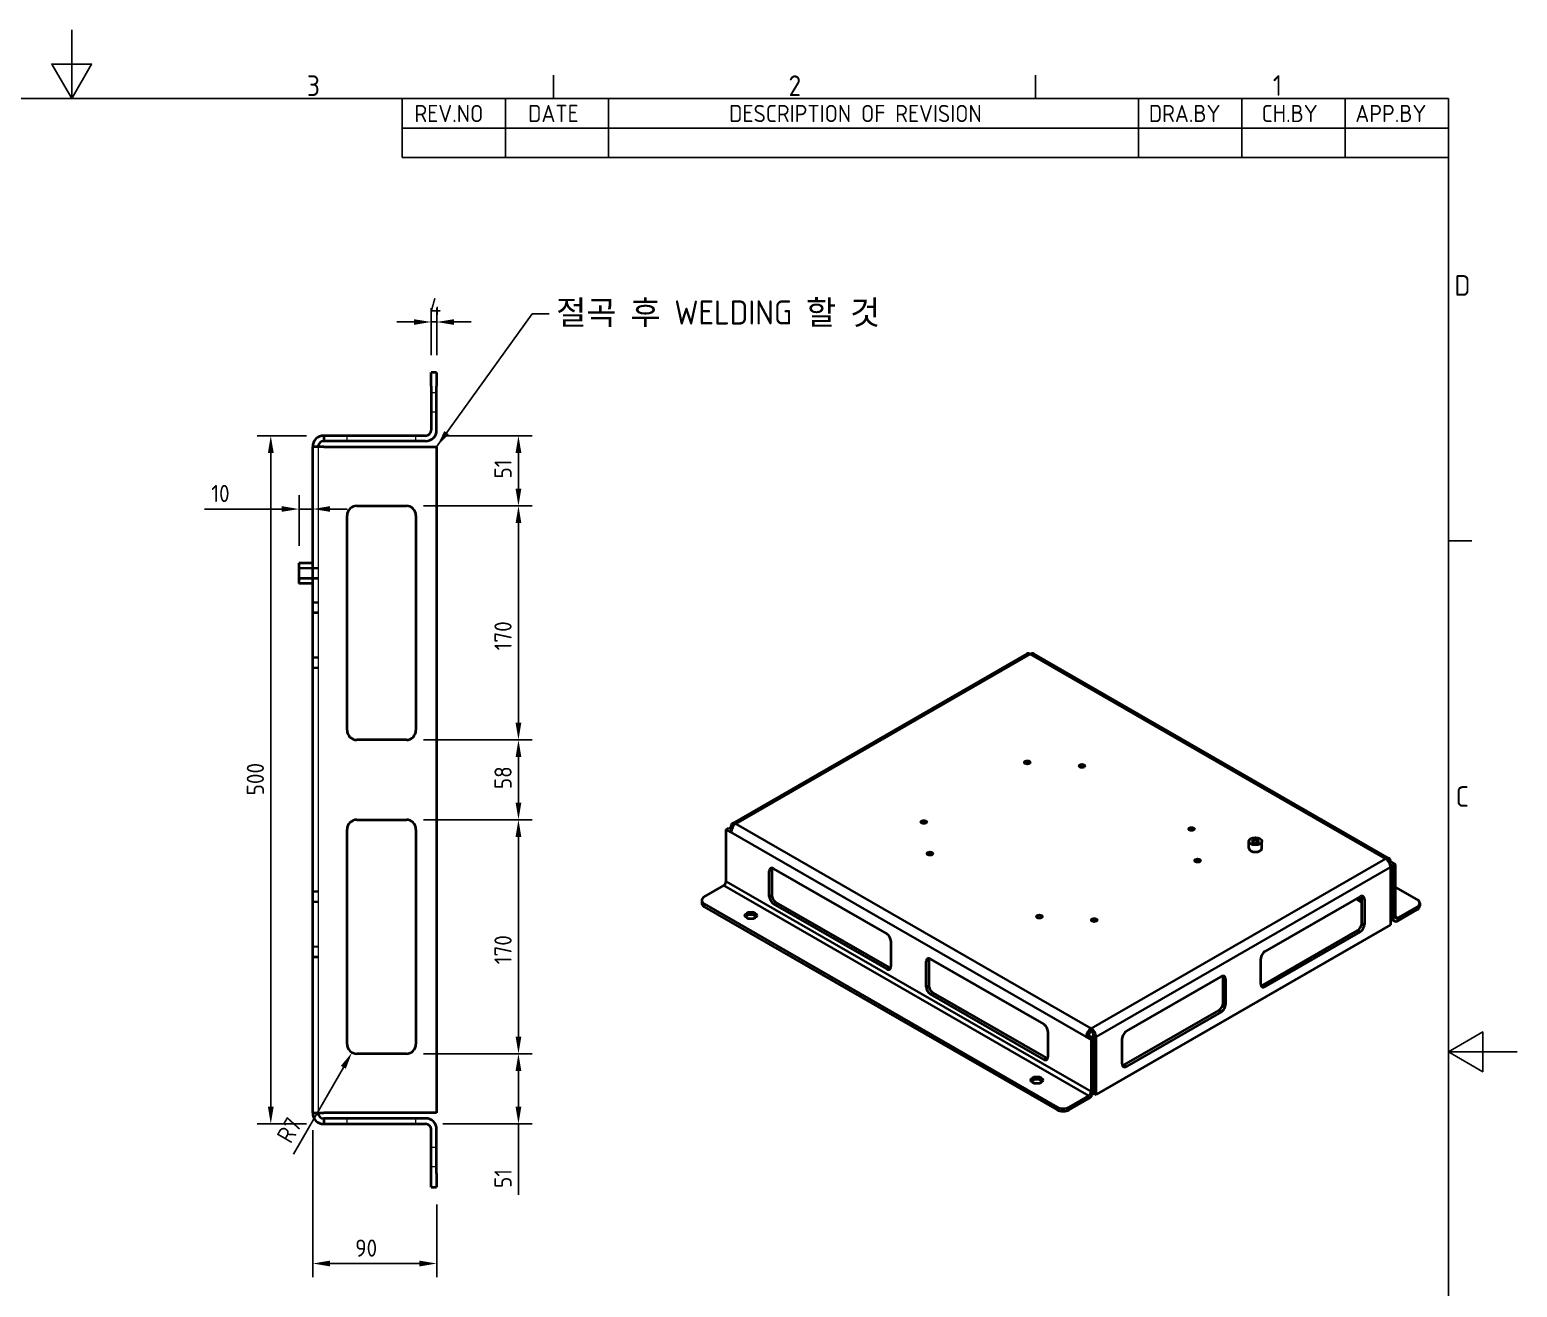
# Model space of a CAD drawing. Header units: millimetres. Extents: x 0 to 2100, y 0 to 1485.
# Drawn here: x 1020 to 2100, y 571 to 1485 of the extents above; entities that cross this region are included whole.
import ezdxf

# ---------------------------------------------------------------- set-up
doc = ezdxf.new("R2010")
doc.units = ezdxf.units.MM
doc.header["$LTSCALE"] = 5
doc.linetypes.add('DASHED', pattern=[0.2067, 0.1654, -0.0413])
doc.layers.get('0').update_dxf_attribs({"color": 3, "lineweight": 25, "true_color": 0x00ff00})
for name, color, linetype, lineweight, true_color in [('가려진 것(ISO)', 2, 'DASHED', 18, 0xffff00), ('가시적인 것(ISO)', 3, 'Continuous', 40, 0x00ff00), ('가시적인 좁은 것(ISO)', 3, 'Continuous', 35, 0x00ff00), ('기호(ISO)', 5, 'Continuous', 25, 0x0000ff), ('치수(ISO)', 2, 'Continuous', 25, 0xffff00)]:
    doc.layers.add(name, color=color, linetype=linetype, lineweight=lineweight, true_color=true_color)
doc.layers.add('경계(ISO)', color=7, linetype='Continuous', lineweight=25)
doc.styles.add('ISO ProportionalPSTEK', font='isocp.shx')
doc.styles.add('문자 텍스트_PSTEK_POSCO', font='isocp.shx')
doc.styles.add('치수 텍스트_PSTEK_POSCO', font='isocp.shx')
doc.dimstyles.new('치수_PSTEK_POSCO', dxfattribs={"dimscale": 5, "dimtxt": 2.5, "dimasz": 2.5, "dimexe": 2, "dimexo": 2.5, "dimgap": 1, "dimtad": 1, "dimrnd": 1e-08, "dimdsep": 46, "dimtxsty": '치수 텍스트_PSTEK_POSCO', "dimcen": 0.09, "dimdle": 10, "dimclrd": 7, "dimclre": 7, "dimclrt": 2, "dimadec": 1, "dimazin": 2, "dimtfac": 1, "dimtmove": 0, "dimatfit": 3, "dimfxl": 1, "dimtolj": 1, "dimlwd": -1, "dimlwe": -1, "dimarcsym": 0})
doc.dimstyles.new('치수_PSTEK_POSCO$7', dxfattribs={"dimscale": 5, "dimtxt": 2.5, "dimasz": 2.5, "dimexe": 2, "dimexo": 2.5, "dimgap": 1, "dimtad": 1, "dimrnd": 1e-08, "dimdsep": 46, "dimtxsty": '치수 텍스트_PSTEK_POSCO', "dimcen": 0.09, "dimdle": 10, "dimclrd": 7, "dimclre": 7, "dimclrt": 2, "dimadec": 1, "dimazin": 2, "dimtfac": 1, "dimtmove": 0, "dimatfit": 3, "dimfxl": 1, "dimtolj": 1, "dimlwd": -1, "dimlwe": -1, "dimarcsym": 0})

# ---------------------------------------------------------------- blocks, each defined once
blk = doc.blocks.new('경계 Default Border')
at = {"layer": '경계(ISO)'}
for p, q in [((280, 287), (280, 290.4)), ((350, 287), (350, 290.4)), ((410, 222.75), (413.4, 222.75))]:
    blk.add_line(p, q, dxfattribs=at)
at = {"layer": '경계(ISO)', "flags": 128}
for points in [[(210, 297), (210, 287), (207.11, 292), (212.89, 292), (210, 287)], [(10, 10), (10, 287), (410, 287), (410, 10), (10, 10)], [(420, 148.5), (410, 148.5), (415, 151.39), (415, 145.61), (410, 148.5)]]:
    blk.add_lwpolyline(points, dxfattribs=at)
at = {"layer": '경계(ISO)', "color": 2, "true_color": 0xffff00, "char_height": 3, "attachment_point": 7, "style": '문자 텍스트_PSTEK_POSCO'}
for s, insert in [('3', (244.17, 287.37)), ('2', (314.13, 287.37)), ('1', (384.49, 287.4)), ('D', (410.88, 258.35)), ('C', (411.04, 184.1))]:
    blk.add_mtext(s, dxfattribs=dict(at, insert=insert))
blk = doc.blocks.new('리비전 내역')
at = {"layer": '기호(ISO)'}
for p, q in [((258, 287), (410, 287)), ((258, 287), (258, 282.72)), ((273, 287), (273, 282.72)), ((288, 287), (288, 282.72)), ((365, 287), (365, 282.72)), ((380, 287), (380, 282.72)), ((395, 287), (395, 282.72)), ((410, 287), (410, 282.72)), ((258, 282.72), (410, 282.72)), ((258, 282.72), (258, 278.44)), ((273, 282.72), (273, 278.44)), ((288, 282.72), (288, 278.44)), ((365, 282.72), (365, 278.44)), ((380, 282.72), (380, 278.44)), ((395, 282.72), (395, 278.44)), ((410, 282.72), (410, 278.44)), ((258, 278.44), (410, 278.44))]:
    blk.add_line(p, q, dxfattribs=at)
at = {"layer": '기호(ISO)', "color": 2, "true_color": 0xffff00, "char_height": 2.5, "attachment_point": 7, "style": 'ISO ProportionalPSTEK'}
for s, insert in [('REV.NO', (259.79, 283.58)), ('DATE', (276.31, 283.58)), ('DESCRIPTION OF REVISION', (305.51, 283.58)), ('DRA.BY', (366.48, 283.58)), ('CH.BY', (382.86, 283.58)), ('APP.BY', (396.48, 283.58))]:
    blk.add_mtext(s, dxfattribs=dict(at, insert=insert))
blk = doc.blocks.new('*D30')
at = {"layer": 'Defpoints', "color": 0, "transparency": 16777216}
for p in [(1233.1, 1190.1), (1194.6, 690.1), (1233.1, 690.1)]:
    blk.add_point(p, dxfattribs=at)
at = {"layer": '치수(ISO)', "color": 7, "transparency": 16777216}
for p, q in [((1220.6, 1190.1), (1184.6, 1190.1)), ((1194.6, 1177.6), (1194.6, 702.6)), ((1220.6, 690.1), (1184.6, 690.1))]:
    blk.add_line(p, q, dxfattribs=at)
for points in [[(1192.5, 1177.6), (1196.7, 1177.6), (1194.6, 1190.1)], [(1192.5, 702.6), (1196.7, 702.6), (1194.6, 690.1)]]:
    blk.add_solid(points, dxfattribs=at)
at = {"layer": '치수(ISO)', "color": 2, "transparency": 16777216, "insert": (1183.4, 928.8), "char_height": 12.5, "attachment_point": 4, "rotation": 90, "style": '치수 텍스트_PSTEK_POSCO'}
blk.add_mtext('\\A1;500', dxfattribs=at)
blk = doc.blocks.new('*D31')
at = {"layer": 'Defpoints', "color": 0, "transparency": 16777216}
for p in [(1293.1, 741.1), (1374.5, 741.1), (1307.1, 690.1)]:
    blk.add_point(p, dxfattribs=at)
at = {"layer": '치수(ISO)', "color": 7, "transparency": 16777216}
for p, q in [((1305.6, 741.1), (1384.5, 741.1)), ((1374.5, 728.6), (1374.5, 702.6)), ((1319.6, 690.1), (1384.5, 690.1)), ((1374.5, 690.1), (1374.5, 638.6))]:
    blk.add_line(p, q, dxfattribs=at)
for points in [[(1372.4, 728.6), (1376.6, 728.6), (1374.5, 741.1)], [(1372.4, 702.6), (1376.6, 702.6), (1374.5, 690.1)]]:
    blk.add_solid(points, dxfattribs=at)
at = {"layer": '치수(ISO)', "color": 2, "transparency": 16777216, "insert": (1363.3, 643.6), "char_height": 12.5, "attachment_point": 4, "rotation": 90, "style": '치수 텍스트_PSTEK_POSCO'}
blk.add_mtext('\\A1;51', dxfattribs=at)
blk = doc.blocks.new('*D32')
at = {"layer": 'Defpoints', "color": 0, "transparency": 16777216}
for p in [(1307.1, 1190.1), (1374.5, 1190.1), (1293.1, 1139.1)]:
    blk.add_point(p, dxfattribs=at)
at = {"layer": '치수(ISO)', "color": 7, "transparency": 16777216}
for p, q in [((1319.6, 1190.1), (1384.5, 1190.1)), ((1374.5, 1151.6), (1374.5, 1177.6)), ((1305.6, 1139.1), (1384.5, 1139.1))]:
    blk.add_line(p, q, dxfattribs=at)
for points in [[(1372.4, 1177.6), (1376.6, 1177.6), (1374.5, 1190.1)], [(1372.4, 1151.6), (1376.6, 1151.6), (1374.5, 1139.1)]]:
    blk.add_solid(points, dxfattribs=at)
at = {"layer": '치수(ISO)', "color": 2, "transparency": 16777216, "insert": (1363.3, 1159), "char_height": 12.5, "attachment_point": 4, "rotation": 90, "style": '치수 텍스트_PSTEK_POSCO'}
blk.add_mtext('\\A1;51', dxfattribs=at)
blk = doc.blocks.new('*D33')
at = {"layer": 'Defpoints', "color": 0, "transparency": 16777216}
for p in [(1293.1, 1139.1), (1374.5, 1139.1), (1293.1, 969.1)]:
    blk.add_point(p, dxfattribs=at)
at = {"layer": '치수(ISO)', "color": 7, "transparency": 16777216}
for p, q in [((1305.6, 1139.1), (1384.5, 1139.1)), ((1374.5, 981.6), (1374.5, 1126.6)), ((1305.6, 969.1), (1384.5, 969.1))]:
    blk.add_line(p, q, dxfattribs=at)
for points in [[(1372.4, 1126.6), (1376.6, 1126.6), (1374.5, 1139.1)], [(1372.4, 981.6), (1376.6, 981.6), (1374.5, 969.1)]]:
    blk.add_solid(points, dxfattribs=at)
at = {"layer": '치수(ISO)', "color": 2, "transparency": 16777216, "insert": (1363.3, 1034.1), "char_height": 12.5, "attachment_point": 4, "rotation": 90, "style": '치수 텍스트_PSTEK_POSCO'}
blk.add_mtext('\\A1;170', dxfattribs=at)
blk = doc.blocks.new('*D34')
at = {"layer": 'Defpoints', "color": 0, "transparency": 16777216}
for p in [(1293.1, 969.1), (1374.5, 969.1), (1293.1, 911.1)]:
    blk.add_point(p, dxfattribs=at)
at = {"layer": '치수(ISO)', "color": 7, "transparency": 16777216}
for p, q in [((1305.6, 969.1), (1384.5, 969.1)), ((1374.5, 923.6), (1374.5, 956.6)), ((1305.6, 911.1), (1384.5, 911.1))]:
    blk.add_line(p, q, dxfattribs=at)
for points in [[(1372.4, 956.6), (1376.6, 956.6), (1374.5, 969.1)], [(1372.4, 923.6), (1376.6, 923.6), (1374.5, 911.1)]]:
    blk.add_solid(points, dxfattribs=at)
at = {"layer": '치수(ISO)', "color": 2, "transparency": 16777216, "insert": (1363.3, 933.3), "char_height": 12.5, "attachment_point": 4, "rotation": 90, "style": '치수 텍스트_PSTEK_POSCO'}
blk.add_mtext('\\A1;58', dxfattribs=at)
blk = doc.blocks.new('*D35')
at = {"layer": 'Defpoints', "color": 0, "transparency": 16777216}
for p in [(1293.1, 911.1), (1374.5, 911.1), (1293.1, 741.1)]:
    blk.add_point(p, dxfattribs=at)
at = {"layer": '치수(ISO)', "color": 7, "transparency": 16777216}
for p, q in [((1305.6, 911.1), (1384.5, 911.1)), ((1374.5, 753.6), (1374.5, 898.6)), ((1305.6, 741.1), (1384.5, 741.1))]:
    blk.add_line(p, q, dxfattribs=at)
for points in [[(1372.4, 898.6), (1376.6, 898.6), (1374.5, 911.1)], [(1372.4, 753.6), (1376.6, 753.6), (1374.5, 741.1)]]:
    blk.add_solid(points, dxfattribs=at)
at = {"layer": '치수(ISO)', "color": 2, "transparency": 16777216, "insert": (1363.3, 806.1), "char_height": 12.5, "attachment_point": 4, "rotation": 90, "style": '치수 텍스트_PSTEK_POSCO'}
blk.add_mtext('\\A1;170', dxfattribs=at)
blk = doc.blocks.new('*D37')
at = {"layer": 'Defpoints', "color": 0, "transparency": 16777216}
for p in [(1315.1, 1272.7), (1311.1, 1236.1), (1315.1, 1236.1)]:
    blk.add_point(p, dxfattribs=at)
at = {"layer": '치수(ISO)', "color": 7, "transparency": 16777216}
for p, q in [((1311.1, 1248.6), (1311.1, 1282.7)), ((1315.1, 1248.6), (1315.1, 1282.7)), ((1298.6, 1272.7), (1286.1, 1272.7)), ((1311.1, 1272.7), (1315.1, 1272.7)), ((1327.6, 1272.7), (1340.1, 1272.7))]:
    blk.add_line(p, q, dxfattribs=at)
for points in [[(1298.6, 1274.7), (1298.6, 1270.6), (1311.1, 1272.7)], [(1327.6, 1274.7), (1327.6, 1270.6), (1315.1, 1272.7)]]:
    blk.add_solid(points, dxfattribs=at)
at = {"layer": '치수(ISO)', "color": 2, "transparency": 16777216, "insert": (1309.9, 1283.9), "char_height": 12.5, "attachment_point": 4, "style": '치수 텍스트_PSTEK_POSCO'}
blk.add_mtext('\\A1;4', dxfattribs=at)
blk = doc.blocks.new('*D46')
at = {"layer": 'Defpoints', "color": 0, "transparency": 16777216}
for p in [(1257.1, 748.1), (1253.6, 742)]:
    blk.add_point(p, dxfattribs=at)
at = {"layer": '치수(ISO)', "color": 7, "transparency": 16777216}
blk.add_line((1211, 668.2), (1247.3, 731.2), dxfattribs=at)
blk.add_solid([(1245.5, 732.3), (1249.1, 730.2), (1253.6, 742)], dxfattribs=at)
at = {"layer": '치수(ISO)', "color": 2, "transparency": 16777216, "insert": (1203.7, 678.2), "char_height": 12.5, "attachment_point": 4, "rotation": 60, "style": '치수 텍스트_PSTEK_POSCO'}
blk.add_mtext('\\A1;R7', dxfattribs=at)
blk = doc.blocks.new('*D47')
at = {"layer": 'Defpoints', "color": 0, "transparency": 16777216}
for p in [(1225.1, 698.1), (1315.1, 644.1), (1315.1, 588.7)]:
    blk.add_point(p, dxfattribs=at)
at = {"layer": '치수(ISO)', "color": 7, "transparency": 16777216}
for p, q in [((1225.1, 685.6), (1225.1, 578.7)), ((1315.1, 631.6), (1315.1, 578.7)), ((1237.6, 588.7), (1302.6, 588.7))]:
    blk.add_line(p, q, dxfattribs=at)
for points in [[(1237.6, 590.8), (1237.6, 586.6), (1225.1, 588.7)], [(1302.6, 590.8), (1302.6, 586.6), (1315.1, 588.7)]]:
    blk.add_solid(points, dxfattribs=at)
at = {"layer": '치수(ISO)', "color": 2, "transparency": 16777216, "insert": (1255.9, 599.9), "char_height": 12.5, "attachment_point": 4, "style": '치수 텍스트_PSTEK_POSCO'}
blk.add_mtext('\\A1;90', dxfattribs=at)
blk = doc.blocks.new('*D50')
at = {"layer": 'Defpoints', "color": 0, "transparency": 16777216}
for p in [(1225.1, 1182.1), (1225.1, 1136.8), (1215.1, 1097.6)]:
    blk.add_point(p, dxfattribs=at)
at = {"layer": '치수(ISO)', "color": 7, "transparency": 16777216}
for p, q in [((1225.1, 1169.6), (1225.1, 1126.8)), ((1215.1, 1110.1), (1215.1, 1146.8)), ((1202.6, 1136.8), (1146.4, 1136.8)), ((1225.1, 1136.8), (1215.1, 1136.8)), ((1237.6, 1136.8), (1250.1, 1136.8))]:
    blk.add_line(p, q, dxfattribs=at)
for points in [[(1202.6, 1138.9), (1202.6, 1134.8), (1215.1, 1136.8)], [(1237.6, 1138.9), (1237.6, 1134.8), (1225.1, 1136.8)]]:
    blk.add_solid(points, dxfattribs=at)
at = {"layer": '치수(ISO)', "color": 2, "transparency": 16777216, "insert": (1151.4, 1148.1), "char_height": 12.5, "attachment_point": 4, "style": '치수 텍스트_PSTEK_POSCO'}
blk.add_mtext('\\A1;10', dxfattribs=at)

msp = doc.modelspace()

# ---------------------------------------------------------------- linework, layer by layer
at = {"layer": '가려진 것(ISO)'}
for p, q in [((1315.0568, 1221.2981), (1311.0568, 1221.2981)), ((1315.0568, 1207.2981), (1311.0568, 1207.2981)), ((1250.0568, 1186.0981), (1250.0568, 1190.0981)), ((1300.0568, 1186.0981), (1300.0568, 1190.0981)), ((1229.0568, 1182.0981), (1229.0568, 698.0981)), ((1229.0568, 1094.0981), (1215.0568, 1094.0981)), ((1229.0568, 1093.4216), (1215.0568, 1093.4216)), ((1229.0568, 1086.7746), (1215.0568, 1086.7746)), ((1215.0568, 1086.0981), (1229.0568, 1086.0981)), ((1229.0568, 1069.0981), (1225.0568, 1069.0981)), ((1229.0568, 1068.4216), (1225.0568, 1068.4216)), ((1229.0568, 1061.7746), (1225.0568, 1061.7746)), ((1225.0568, 1061.0981), (1229.0568, 1061.0981)), ((1229.0568, 1029.0981), (1225.0568, 1029.0981)), ((1229.0568, 1028.4216), (1225.0568, 1028.4216)), ((1229.0568, 1021.7746), (1225.0568, 1021.7746)), ((1225.0568, 1021.0981), (1229.0568, 1021.0981)), ((1229.0568, 859.0981), (1225.0568, 859.0981)), ((1229.0568, 858.4216), (1225.0568, 858.4216)), ((1229.0568, 851.7746), (1225.0568, 851.7746)), ((1225.0568, 851.0981), (1229.0568, 851.0981)), ((1229.0568, 819.0981), (1225.0568, 819.0981)), ((1229.0568, 818.4216), (1225.0568, 818.4216)), ((1229.0568, 811.7746), (1225.0568, 811.7746)), ((1225.0568, 811.0981), (1229.0568, 811.0981)), ((1250.0568, 690.0981), (1250.0568, 694.0981)), ((1300.0568, 690.0981), (1300.0568, 694.0981)), ((1315.0568, 672.8981), (1311.0568, 672.8981)), ((1315.0568, 658.8981), (1311.0568, 658.8981))]:
    msp.add_line(p, q, dxfattribs=at)
at = {"layer": '가시적인 것(ISO)'}
for p, q in [((1315.0568, 1236.0981), (1311.0568, 1236.0981)), ((1311.0568, 1226.0981), (1311.0568, 1236.0981)), ((1315.0568, 1236.0981), (1315.0568, 1226.0981)), ((1311.0568, 1226.0981), (1311.0568, 1194.0981)), ((1315.0568, 1194.0981), (1315.0568, 1226.0981)), ((1233.0568, 1190.0981), (1233.0568, 1186.0981)), ((1307.0568, 1190.0981), (1233.0568, 1190.0981)), ((1233.0568, 1182.0981), (1225.0568, 1182.0981)), ((1225.0568, 698.0981), (1225.0568, 1182.0981)), ((1307.0568, 1186.0981), (1233.0568, 1186.0981)), ((1233.0568, 1182.0981), (1315.0568, 1182.0981)), ((1315.0568, 1182.0981), (1315.0568, 698.0981)), ((1257.0568, 1139.0981), (1293.0568, 1139.0981)), ((1250.0568, 976.0981), (1250.0568, 1132.0981)), ((1300.0568, 1132.0981), (1300.0568, 976.0981)), ((1215.0568, 1097.5981), (1215.0568, 1082.5981)), ((1225.0568, 1097.5981), (1215.0568, 1097.5981)), ((1225.0568, 1082.5981), (1215.0568, 1082.5981)), ((1743.8041, 1031.5931), (1529.9043, 908.4164)), ((2006.8884, 882.9667), (1748.7945, 1031.5931)), ((1293.0568, 969.0981), (1257.0568, 969.0981)), ((1257.0568, 911.0981), (1293.0568, 911.0981)), ((1250.0568, 748.0981), (1250.0568, 904.0981)), ((1300.0568, 904.0981), (1300.0568, 748.0981)), ((1525.3284, 904.0835), (1527.0962, 905.1015)), ((1528.864, 902.0475), (1525.3284, 904.0835)), ((1525.3284, 866.272), (1525.3284, 904.0835)), ((1527.0962, 905.1015), (1529.1753, 903.9042)), ((1528.864, 906.1195), (1528.864, 904.0835)), ((1905.1303, 890.3564), (1905.1303, 895.4661)), ((1914.5053, 890.3564), (1914.5053, 895.4661)), ((1559.7999, 875.5463), (1642.0011, 828.2098)), ((2006.8981, 880.0762), (2007.9288, 880.6698)), ((2009.6966, 877.6158), (2007.4591, 878.9043)), ((2007.9288, 880.6698), (2011.4644, 878.6338)), ((2007.9288, 876.5978), (2007.9288, 834.6985)), ((2011.4644, 878.6338), (2009.6966, 877.6158)), ((2009.6966, 839.8042), (2009.6966, 877.6158)), ((2011.4644, 840.8222), (2011.4644, 878.6338)), ((1556.7063, 855.3562), (1556.7063, 873.751)), ((1558.4741, 874.769), (1558.4741, 856.3742)), ((1509.4185, 855.0662), (1523.5607, 863.2101)), ((1916.8888, 815.4849), (1985.8317, 855.1865)), ((1987.1576, 836.0144), (1987.1576, 854.4092)), ((2027.3743, 853.0302), (2011.4644, 862.1921)), ((1507.588, 852.5212), (1507.588, 850.4773)), ((1509.4185, 849.9762), (1765.7447, 702.3678)), ((1509.4185, 847.9324), (1765.7447, 700.3239)), ((1642.0011, 802.6614), (1559.7999, 849.9979)), ((1561.5677, 851.0159), (1643.7688, 803.6794)), ((1982.9341, 853.5179), (1987.1576, 851.0858)), ((1988.9253, 853.3912), (1988.9253, 834.9964)), ((2027.3743, 847.9403), (2013.2321, 839.7963)), ((2013.2321, 837.7525), (2027.3743, 845.8964)), ((2029.2048, 850.4852), (2029.2048, 848.4414)), ((2007.9288, 834.6985), (1794.029, 711.5218)), ((2007.9288, 839.1244), (2010.737, 837.5073)), ((1645.0947, 822.8515), (1645.0947, 804.4567)), ((1915.1211, 790.9546), (1984.064, 830.6561)), ((1985.8317, 829.6381), (1916.8888, 789.9366)), ((1670.7273, 789.6959), (1670.7273, 808.0907)), ((1672.495, 809.1087), (1672.495, 790.7139)), ((1673.8209, 809.886), (1756.022, 762.5495)), ((1913.7952, 791.7319), (1913.7952, 810.1267)), ((1816.1261, 757.4595), (1885.069, 797.1611)), ((1886.3948, 777.989), (1886.3948, 796.3838)), ((1888.1626, 795.3658), (1888.1626, 776.971)), ((1756.022, 737.0011), (1673.8209, 784.3376)), ((1675.5886, 785.3556), (1757.7898, 738.0191)), ((1814.3583, 732.9292), (1883.3012, 772.6307)), ((1885.069, 771.6128), (1816.1261, 731.9112)), ((1759.1156, 757.1912), (1759.1156, 738.7964)), ((1790.4935, 757.5009), (1790.4935, 759.5448)), ((1788.7257, 754.4391), (1786.958, 753.4211)), ((1790.4935, 751.3851), (1786.958, 753.4211)), ((1788.7257, 754.4391), (1792.2613, 752.4031)), ((1792.2613, 752.4031), (1790.4935, 751.3851)), ((1790.4935, 751.3851), (1790.4935, 713.5736)), ((1792.2613, 752.4031), (1792.2613, 754.4391)), ((1792.2613, 714.5916), (1792.2613, 752.4031)), ((1794.029, 711.5218), (1794.029, 753.4211)), ((1813.0325, 733.7065), (1813.0325, 752.1013)), ((1293.0568, 741.0981), (1257.0568, 741.0981)), ((1792.2613, 712.5398), (1792.2613, 714.5916)), ((1774.5836, 702.3678), (1788.7257, 710.5117)), ((1774.5836, 700.3239), (1788.7257, 708.4678)), ((1792.2613, 712.5398), (1794.029, 711.5218)), ((1225.0568, 698.0981), (1233.0568, 698.0981)), ((1315.0568, 698.0981), (1233.0568, 698.0981)), ((1233.0568, 694.0981), (1233.0568, 690.0981)), ((1307.0568, 694.0981), (1233.0568, 694.0981)), ((1233.0568, 690.0981), (1307.0568, 690.0981)), ((1311.0568, 654.0981), (1311.0568, 686.0981)), ((1315.0568, 654.0981), (1315.0568, 686.0981)), ((1311.0568, 644.0981), (1311.0568, 654.0981)), ((1315.0568, 654.0981), (1315.0568, 644.0981)), ((1311.0568, 644.0981), (1315.0568, 644.0981))]:
    msp.add_line(p, q, dxfattribs=at)
for centre, radius, start, end in [((1233.0568, 1182.0981), 8, 90, 180), ((1307.0568, 1194.0981), 8, 270, 0), ((1307.0568, 1194.0981), 4, 270, 0), ((1233.0568, 1182.0981), 4, 90, 180), ((1257.0568, 1132.0981), 7, 90, 180), ((1293.0568, 1132.0981), 7, 0, 90), ((1257.0568, 976.0981), 7, 180, 270), ((1293.0568, 976.0981), 7, 270, 0), ((1257.0568, 904.0981), 7, 90, 180), ((1293.0568, 904.0981), 7, 0, 90), ((1257.0568, 748.0981), 7, 180, 270), ((1293.0568, 748.0981), 7, 270, 0), ((1233.0568, 698.0981), 8, 180, 270), ((1233.0568, 698.0981), 4, 180, 270), ((1307.0568, 686.0981), 8, 0, 90), ((1307.0568, 686.0981), 4, 0, 90)]:
    msp.add_arc(centre, radius, start, end, dxfattribs=at)
for centre, major_axis, ratio, start_param, end_param in [((1746.2993, 1027.2602), (-2.4952, 4.3329), 0.578093116, 5.499720852, 6.283185307), ((1746.2993, 1027.2602), (2.4952, 4.3329), 0.578093116, 0, 0.783464455), ((1744.0896, 950.6644), (-2.0772, 0), 0.575861701, 4.165865317, 5.258912644), ((1783.8644, 948.1194), (-2.0772, 0), 0.575861701, 4.165865317, 5.258912644), ((1532.3995, 904.0835), (-2.4952, 4.3329), 0.578093116, 5.499720852, 7.070517179), ((1532.3995, 904.0835), (-2.4952, -4.3329), 0.578093116, 3.925057109, 5.495853435), ((1668.9595, 907.3999), (-2.0772, 0), 0.575861701, 4.165865317, 5.258912644), ((1863.4139, 902.3099), (-2.0772, 0), 0.575861701, 4.165865317, 5.258912644), ((1909.8178, 890.3564), (4.6875, 0), 0.575861701, 3.141592654, 6.283185307), ((1559.7999, 871.9695), (-2.1833, 3.7913), 0.578093116, 5.499720852, 7.070517179), ((1561.5677, 872.9875), (2.1833, -3.7913), 0.578093116, 3.556693203, 3.928924525), ((1673.3789, 884.4951), (-2.0772, 0), 0.575861701, 4.165865317, 5.258912644), ((1867.8333, 879.4052), (-2.0772, 0), 0.575861701, 4.165865317, 5.258912644), ((2004.3933, 878.6338), (2.4952, 4.3329), 0.578093116, 5.495853435, 7.066649762), ((2004.3933, 878.6338), (2.4952, -4.3329), 0.578093116, 0.787331872, 2.358128199), ((1523.5607, 865.254), (1.2476, 2.1665), 0.578093116, 3.925057109, 5.495853435), ((1513.838, 852.5212), (-6.25, 0), 0.575861701, 5.497787144, 7.068583471), ((1559.7999, 853.5747), (-2.1833, 3.7913), 0.578093116, 0.787331872, 2.358128199), ((1561.5677, 854.5927), (2.1833, -3.7913), 0.578093116, 3.928924525, 5.499720852), ((1985.8317, 851.6097), (2.1833, 3.7913), 0.578093116, 5.495853435, 7.066649762), ((1984.064, 852.6277), (2.1833, 3.7913), 0.578093116, 5.495853435, 5.868084758), ((1513.838, 850.4773), (-6.25, 0), 0.575861701, 0, 0.785398163), ((2022.9548, 850.4852), (6.25, 0), 0.575861701, 5.497787144, 7.068583471), ((2022.9548, 848.4414), (6.25, 0), 0.575861701, 5.497787144, 6.283185307), ((1543.3597, 839.4831), (-4.375, 0), 0.575861701, 3.55925704, 5.865520921), ((1752.9284, 838.6856), (-2.0772, 0), 0.575861701, 4.165865317, 5.258912644), ((1792.7032, 836.1406), (-2.0772, 0), 0.575861701, 4.165865317, 5.258912644), ((1984.064, 834.2329), (2.1833, 3.7913), 0.578093116, 3.925057109, 5.495853435), ((1985.8317, 833.2149), (-2.1833, -3.7913), 0.578093116, 0.783464455, 2.354260782), ((2013.2321, 841.8402), (-2.4952, -4.3329), 0.578093116, 5.495853435, 7.066649762), ((2013.2321, 841.8402), (-1.2476, -2.1665), 0.578093116, 5.495853435, 7.066649762), ((1642.0011, 824.633), (2.1833, -3.7913), 0.578093116, 0.787331872, 2.358128199), ((1673.8209, 806.3092), (-2.1833, 3.7913), 0.578093116, 5.499720852, 7.070517179), ((1916.8888, 811.9081), (2.1833, 3.7913), 0.578093116, 0.783464455, 2.354260782), ((1642.0011, 806.2382), (2.1833, -3.7913), 0.578093116, 5.499720852, 7.070517179), ((1643.7688, 807.2562), (2.1833, -3.7913), 0.578093116, 5.499720852, 5.868084758), ((1675.5886, 807.3272), (2.1833, -3.7913), 0.578093116, 3.556693203, 3.928924525), ((1673.8209, 787.9144), (-2.1833, 3.7913), 0.578093116, 0.787331872, 2.358128199), ((1675.5886, 788.9324), (2.1833, -3.7913), 0.578093116, 3.928924525, 5.499720852), ((1885.069, 793.5843), (2.1833, 3.7913), 0.578093116, 5.495853435, 7.066649762), ((1883.3012, 794.6023), (2.1833, 3.7913), 0.578093116, 5.495853435, 5.868084758), ((1916.8888, 793.5133), (-2.1833, -3.7913), 0.578093116, 5.495853435, 7.066649762), ((1915.1211, 794.5313), (2.1833, 3.7913), 0.578093116, 3.556693203, 3.925057109), ((1883.3012, 776.2075), (2.1833, 3.7913), 0.578093116, 3.925057109, 5.495853435), ((1885.069, 775.1895), (-2.1833, -3.7913), 0.578093116, 0.783464455, 2.354260782), ((1756.022, 758.9727), (2.1833, -3.7913), 0.578093116, 0.787331872, 2.358128199), ((1790.4935, 755.4571), (2.4952, 4.3329), 0.578093116, 0.783464455, 2.354260782), ((1790.4935, 755.4571), (-1.2476, -2.1665), 0.578093116, 3.925057109, 5.495853435), ((1790.4935, 755.4571), (-2.4952, 4.3329), 0.578093116, 3.928924525, 5.499720852), ((1790.4935, 755.4571), (-1.2476, 2.1665), 0.578093116, 3.928924525, 5.499720852), ((1816.1261, 753.8828), (2.1833, 3.7913), 0.578093116, 0.783464455, 2.354260782), ((1756.022, 740.5779), (2.1833, -3.7913), 0.578093116, 5.499720852, 7.070517179), ((1757.7898, 741.5959), (2.1833, -3.7913), 0.578093116, 5.499720852, 5.868084758), ((1816.1261, 735.4879), (-2.1833, -3.7913), 0.578093116, 5.495853435, 7.066649762), ((1814.3583, 736.5059), (2.1833, 3.7913), 0.578093116, 3.556693203, 3.925057109), ((1751.0723, 719.8693), (-4.375, 0), 0.575861701, 3.55925704, 5.865520921), ((1788.7257, 712.5556), (2.4952, 4.3329), 0.578093116, 3.925057109, 5.495853435), ((1788.7257, 712.5556), (1.2476, 2.1665), 0.578093116, 3.925057109, 5.495853435), ((1770.1642, 704.9128), (-6.25, 0), 0.575861701, 0.785398163, 2.35619449), ((1770.1642, 702.8689), (6.25, 0), 0.575861701, 3.926990817, 5.497787144)]:
    msp.add_ellipse(centre, major_axis=major_axis, ratio=ratio, start_param=start_param, end_param=end_param, dxfattribs=at)
for centre, major_axis in [((1744.0896, 952.7083), (2.0772, 0)), ((1783.8644, 950.1633), (2.0772, 0)), ((1668.9595, 909.4437), (2.0772, 0)), ((1863.4139, 904.3538), (2.0772, 0)), ((1909.8178, 895.4661), (4.6875, 0)), ((1673.3789, 886.539), (2.0772, 0)), ((1909.8178, 895.4661), (2.0772, 0)), ((1867.8333, 881.449), (2.0772, 0)), ((1543.3597, 841.5269), (4.375, 0)), ((1752.9284, 840.7295), (2.0772, 0)), ((1792.7032, 838.1845), (2.0772, 0)), ((1751.0723, 721.9132), (4.375, 0))]:
    msp.add_ellipse(centre, major_axis=major_axis, ratio=0.575861701, dxfattribs=at)
at = {"layer": '가시적인 좁은 것(ISO)'}
for p, q in [((1746.2993, 1031.3479), (1532.3995, 908.1712)), ((2004.3933, 882.7215), (1746.2993, 1031.3479)), ((1532.3995, 908.1712), (1790.4935, 759.5448)), ((1529.8947, 905.5259), (1528.864, 906.1195)), ((1786.958, 753.4211), (1528.864, 902.0475)), ((1790.4935, 759.5448), (2004.3933, 882.7215)), ((2007.9288, 876.5978), (1794.029, 753.4211)), ((1525.3284, 866.272), (1790.4935, 713.5736)), ((1556.7063, 873.751), (1558.4741, 874.769)), ((1788.7257, 710.5117), (1523.5607, 863.2101)), ((1556.7063, 855.3562), (1558.4741, 856.3742)), ((1984.4083, 854.3668), (1987.1576, 852.7836)), ((1987.1576, 854.4092), (1988.9253, 853.3912)), ((1509.4185, 847.9324), (1509.4185, 849.9762)), ((1559.7999, 849.9979), (1561.5677, 851.0159)), ((2027.3743, 847.9403), (2027.3743, 845.8964)), ((1987.1576, 836.0144), (1988.9253, 834.9964)), ((2007.9288, 840.8222), (2009.6966, 839.8042)), ((2009.6966, 839.8042), (2011.4644, 840.8222)), ((2011.4644, 840.8143), (2013.2321, 839.7963)), ((2013.2321, 839.7963), (2013.2321, 837.7525)), ((1984.064, 830.6561), (1985.8317, 829.6381)), ((1642.0011, 802.6614), (1643.7688, 803.6794)), ((1670.7273, 808.0907), (1672.495, 809.1087)), ((1670.7273, 789.6959), (1672.495, 790.7139)), ((1886.3948, 796.3838), (1888.1626, 795.3658)), ((1915.1211, 790.9546), (1916.8888, 789.9366)), ((1673.8209, 784.3376), (1675.5886, 785.3556)), ((1886.3948, 777.989), (1888.1626, 776.971)), ((1883.3012, 772.6307), (1885.069, 771.6128)), ((1794.029, 753.4211), (1792.2613, 754.4391)), ((1756.022, 737.0011), (1757.7898, 738.0191)), ((1814.3583, 732.9292), (1816.1261, 731.9112)), ((1790.4935, 713.5736), (1792.2613, 714.5916)), ((1765.7447, 702.3678), (1765.7447, 700.3239)), ((1774.5836, 700.3239), (1774.5836, 702.3678)), ((1788.7257, 708.4678), (1788.7257, 710.5117))]:
    msp.add_line(p, q, dxfattribs=at)

# ---------------------------------------------------------------- block references
at = {"xscale": 5, "yscale": 5, "zscale": 5}
msp.add_blockref('경계 Default Border', (0, 0), dxfattribs=at)
at = {"layer": '기호(ISO)', "xscale": 5, "yscale": 5, "zscale": 5}
msp.add_blockref('리비전 내역', (0, 0), dxfattribs=at)

# ---------------------------------------------------------------- texts
at = {"layer": '기호(ISO)', "color": 2, "true_color": 0xffff00, "insert": (1401.8562, 1278.6556), "char_height": 17.5, "width": 267.318225, "attachment_point": 4, "style": '치수 텍스트_PSTEK_POSCO'}
msp.add_mtext('{\\fISOCP|b0|i0;\\H17.5000;절곡 후 WELDING 할 것}', dxfattribs=at)

# ---------------------------------------------------------------- dimensions: what is measured, and where the dimension line sits
at = {"layer": '치수(ISO)', "color": 7}
for base, p1, p2, angle, override, picture, middle in [((1315.0568, 1272.6542), (1311.0568, 1236.0981), (1315.0568, 1236.0981), 180, {"dimdec": 2, "dimtp": 0, "dimtm": 0, "dimtdec": 2, "dimtofl": 1, "dimatfit": 1}, '*D37', (1313.0568, 1272.6542)), ((1194.6112, 690.0981), (1233.0568, 1190.0981), (1233.0568, 690.0981), 90, {"dimdec": 2, "dimtp": 0, "dimtm": 0, "dimtdec": 2, "dimtofl": 0, "dimatfit": 1}, '*D30', (1194.6112, 940.0981)), ((1374.5087, 1190.0981), (1293.0568, 1139.0981), (1307.0568, 1190.0981), 90, {"dimdec": 2, "dimtp": 0, "dimtm": 0, "dimtdec": 2, "dimtofl": 0, "dimatfit": 1}, '*D32', (1374.5087, 1164.5981)), ((1374.5087, 1139.0981), (1293.0568, 969.0981), (1293.0568, 1139.0981), 90, {"dimdec": 2, "dimtp": 0, "dimtm": 0, "dimtdec": 2, "dimtofl": 0, "dimatfit": 1}, '*D33', (1374.5087, 1044.1481)), ((1374.5087, 969.0981), (1293.0568, 911.0981), (1293.0568, 969.0981), 90, {"dimdec": 2, "dimtp": 0, "dimtm": 0, "dimtdec": 2, "dimtofl": 0, "dimatfit": 1}, '*D34', (1374.5087, 940.1481)), ((1374.5087, 911.0981), (1293.0568, 741.0981), (1293.0568, 911.0981), 90, {"dimdec": 2, "dimtp": 0, "dimtm": 0, "dimtdec": 2, "dimtofl": 0, "dimatfit": 1}, '*D35', (1374.5087, 816.1481)), ((1374.5087, 741.0981), (1307.0568, 690.0981), (1293.0568, 741.0981), 90, {"dimdec": 2, "dimtp": 0, "dimtm": 0, "dimtdec": 2, "dimtofl": 0, "dimatfit": 2}, '*D31', (1374.5087, 649.1797))]:
    dim = msp.add_linear_dim(base=base, p1=p1, p2=p2, angle=angle, dimstyle='치수_PSTEK_POSCO', override=override, dxfattribs=at)
    dim.commit()
    dim.dimension.update_dxf_attribs({"geometry": picture, "text_midpoint": middle, "dimtype": 160})
for base, p1, p2, override, picture, middle in [((1225.0568, 1136.8497), (1215.0568, 1097.5981), (1225.0568, 1182.0981), {"dimdec": 2, "dimtp": 0, "dimtm": 0, "dimtdec": 2, "dimtofl": 1, "dimatfit": 1}, '*D50', (1157.0178, 1136.8497)), ((1315.0568, 588.6829), (1225.0568, 698.0981), (1315.0568, 644.0981), {"dimdec": 2, "dimtp": 0, "dimtm": 0, "dimtdec": 2, "dimtofl": 0, "dimatfit": 1}, '*D47', (1263.0568, 588.6829))]:
    dim = msp.add_linear_dim(base=base, p1=p1, p2=p2, dimstyle='치수_PSTEK_POSCO', override=override, dxfattribs=at)
    dim.commit()
    dim.dimension.update_dxf_attribs({"geometry": picture, "text_midpoint": middle, "dimtype": 160})
dim = msp.add_radius_dim(center=(1257.0568, 748.0981), mpoint=(1253.5568, 742.0359), dimstyle='치수_PSTEK_POSCO', override={"dimdec": 2, "dimcen": 0, "dimtp": 0, "dimtm": 0, "dimtdec": 2, "dimtofl": 0}, dxfattribs=at)
dim.commit()
dim.dimension.update_dxf_attribs({"geometry": '*D46', "text_midpoint": (1217.2052, 679.073), "dimtype": 164})

# ---------------------------------------------------------------- leaders
at = {"layer": '기호(ISO)', "color": 7, "annotation_type": 0, "has_hookline": 1, "hookline_direction": 0, "text_width": 245.6811}
msp.add_leader([(1315.0568, 1182.0981), (1384.3562, 1278.6556), (1396.8562, 1278.6556)], dimstyle='치수_PSTEK_POSCO$7', override={"dimtad": 0}, dxfattribs=at)

doc.saveas('drawing.dxf')
